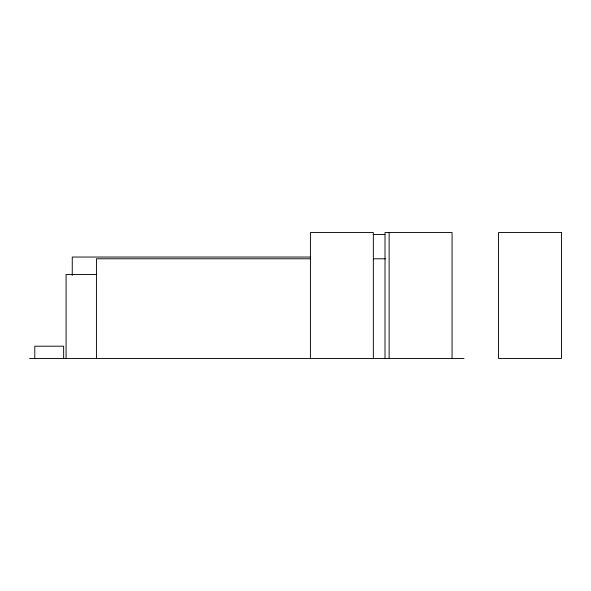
<?xml version="1.0" encoding="UTF-8"?>
<svg xmlns="http://www.w3.org/2000/svg" width="591" height="591" viewBox="0 0 591 591"><rect width="100%" height="100%" fill="white"/><g stroke="black" fill="none" stroke-linecap="round" stroke-linejoin="round"><path stroke-width="0.89" d="M373.187 234.487L384.963 234.487M310.378 257.041L72.257 257.041L72.257 275.472M310.6 258.784L96.436 258.784L96.436 358.442M373.372 258.784L385.376 258.784M96.488 274.52L66.081 274.52L66.081 358.442M29.55 358.442L463.994 358.442M452.063 358.442L452.063 232.559L385.014 232.559L385.014 358.442M389.129 232.559L389.129 358.442M373.349 358.442L373.349 232.559L310.415 232.559L310.415 358.442M63.643 358.442L63.643 346.2L34.795 346.2L34.795 358.442M561.45 232.559L498.508 232.559L498.508 358.442L561.45 358.442L561.45 232.559"/></g></svg>
